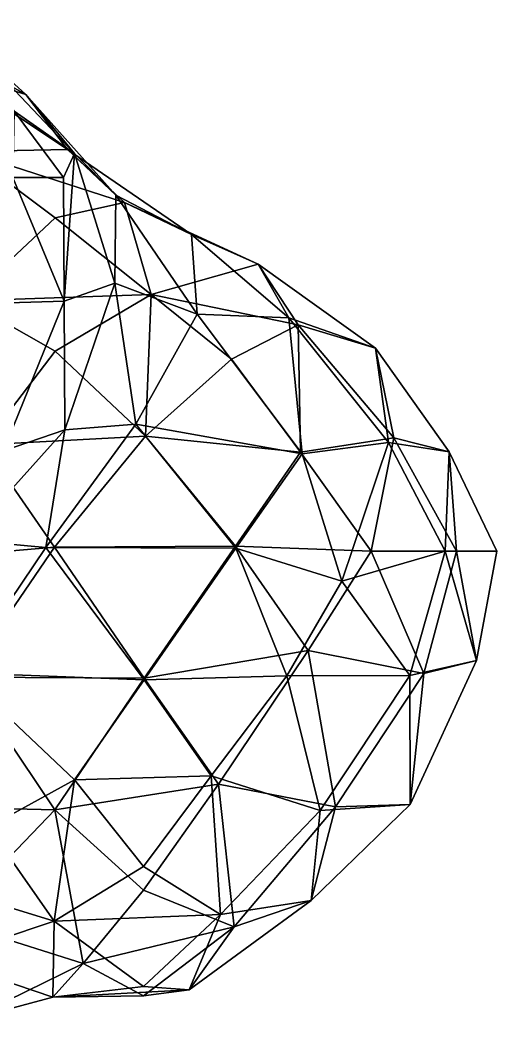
# Model space of a CAD drawing. Extents: x 290083 to 295691, y 4553739 to 4561622.
# Drawn here: x 295622.8 to 295691, y 4558875.5 to 4559018.6 of the extents above; entities that cross this region are included whole.
import ezdxf

# ---------------------------------------------------------------- set-up
doc = ezdxf.new("R2010")
doc.units = 0
doc.layers.add('Au_ppm_Pref_-_0_3', color=7, linetype='CONTINUOUS')

msp = doc.modelspace()

# ---------------------------------------------------------------- linework, layer by layer
at = {"layer": 'Au_ppm_Pref_-_0_3'}
for points in [[(295612.68, 4559011.32, 1964.64), (295604.58, 4559018.56, 1959.9), (295623.68, 4559007.89, 1959.98)], [(295616.12, 4559014.78, 1954.07), (295623.68, 4559007.89, 1959.98), (295604.58, 4559018.56, 1959.9)], [(295622.02, 4559005.54, 1948.1), (295630.64, 4558999.45, 1953.72), (295616.12, 4559014.78, 1954.07)], [(295616.12, 4559014.78, 1954.07), (295630.64, 4558999.45, 1953.72), (295623.68, 4559007.89, 1959.98)], [(295629.64, 4559000.04, 1965.32), (295615.18, 4558999.73, 1972.05), (295612.68, 4559011.32, 1964.64)], [(295612.68, 4559011.32, 1964.64), (295623.68, 4559007.89, 1959.98), (295629.64, 4559000.04, 1965.32)], [(295636.53, 4558993.48, 1959.66), (295629.64, 4559000.04, 1965.32), (295623.68, 4559007.89, 1959.98)], [(295636.53, 4558993.48, 1959.66), (295623.68, 4559007.89, 1959.98), (295630.64, 4558999.45, 1953.72)], [(295629.05, 4558996.01, 1948.1), (295622.02, 4559005.54, 1948.1), (295621.81, 4558996.01, 1945.02)], [(295622.02, 4559005.54, 1948.1), (295629.05, 4558996.01, 1948.1), (295630.64, 4558999.45, 1953.72)], [(295637.77, 4558992.47, 1971.64), (295615.18, 4558999.73, 1972.05), (295629.64, 4559000.04, 1965.32)], [(295637.77, 4558992.47, 1971.64), (295627.88, 4558990.26, 1975.88), (295615.18, 4558999.73, 1972.05)], [(295627.88, 4558990.26, 1975.88), (295615.2, 4558978.4, 1977.89), (295615.18, 4558999.73, 1972.05)], [(295629.16, 4558978.35, 1947.76), (295630.64, 4558999.45, 1953.72), (295629.05, 4558996.01, 1948.1)], [(295630.64, 4558999.45, 1953.72), (295629.16, 4558978.35, 1947.76), (295636.38, 4558980.92, 1954.55)], [(295629.64, 4559000.04, 1965.32), (295647.33, 4558987.89, 1965.92), (295637.77, 4558992.47, 1971.64)], [(295636.53, 4558993.48, 1959.66), (295647.33, 4558987.89, 1965.92), (295629.64, 4559000.04, 1965.32)], [(295636.53, 4558993.48, 1959.66), (295630.64, 4558999.45, 1953.72), (295636.38, 4558980.92, 1954.55)], [(295614.78, 4558977.91, 1943.61), (295629.16, 4558978.35, 1947.76), (295621.81, 4558996.01, 1945.02)], [(295621.81, 4558996.01, 1945.02), (295629.16, 4558978.35, 1947.76), (295629.05, 4558996.01, 1948.1)], [(295648.15, 4558976.48, 1961.32), (295636.53, 4558993.48, 1959.66), (295636.38, 4558980.92, 1954.55)], [(295647.33, 4558987.89, 1965.92), (295636.53, 4558993.48, 1959.66), (295648.15, 4558976.48, 1961.32)], [(295637.77, 4558992.47, 1971.64), (295641.6, 4558979.31, 1978.42), (295627.88, 4558990.26, 1975.88)], [(295637.77, 4558992.47, 1971.64), (295647.33, 4558987.89, 1965.92), (295656.89, 4558983.61, 1971.72)], [(295637.77, 4558992.47, 1971.64), (295656.89, 4558983.61, 1971.72), (295641.6, 4558979.31, 1978.42)], [(295627.88, 4558990.26, 1975.88), (295641.6, 4558979.31, 1978.42), (295615.2, 4558978.4, 1977.89)], [(295661.26, 4558975.94, 1966.91), (295656.89, 4558983.61, 1971.72), (295647.33, 4558987.89, 1965.92)], [(295661.26, 4558975.94, 1966.91), (295647.33, 4558987.89, 1965.92), (295648.15, 4558976.48, 1961.32)], [(295662.57, 4558974.93, 1976.33), (295641.6, 4558979.31, 1978.42), (295656.89, 4558983.61, 1971.72)], [(295661.26, 4558975.94, 1966.91), (295673.62, 4558971.61, 1971.86), (295656.89, 4558983.61, 1971.72)], [(295662.57, 4558974.93, 1976.33), (295656.89, 4558983.61, 1971.72), (295673.62, 4558971.61, 1971.86)], [(295629.16, 4558978.35, 1947.76), (295629.26, 4558959.94, 1954.07), (295636.38, 4558980.92, 1954.55)], [(295639.4, 4558960.76, 1959.8), (295636.38, 4558980.92, 1954.55), (295629.26, 4558959.94, 1954.07)], [(295639.4, 4558960.76, 1959.8), (295648.15, 4558976.48, 1961.32), (295636.38, 4558980.92, 1954.55)], [(295627.88, 4558971.21, 1981.41), (295615.2, 4558978.4, 1977.89), (295641.6, 4558979.31, 1978.42)], [(295640.8, 4558959.02, 1981.78), (295627.88, 4558971.21, 1981.41), (295641.6, 4558979.31, 1978.42)], [(295653.07, 4558970.03, 1981.01), (295640.8, 4558959.02, 1981.78), (295641.6, 4558979.31, 1978.42)], [(295662.57, 4558974.93, 1976.33), (295653.07, 4558970.03, 1981.01), (295641.6, 4558979.31, 1978.42)], [(295614.78, 4558977.91, 1943.61), (295620.48, 4558956.93, 1946.93), (295629.16, 4558978.35, 1947.76)], [(295617.65, 4558957.78, 1981.75), (295615.2, 4558978.4, 1977.89), (295627.88, 4558971.21, 1981.41)], [(295620.48, 4558956.93, 1946.93), (295629.26, 4558959.94, 1954.07), (295629.16, 4558978.35, 1947.76)], [(295639.4, 4558960.76, 1959.8), (295663.16, 4558956.5, 1962.45), (295648.15, 4558976.48, 1961.32)], [(295661.26, 4558975.94, 1966.91), (295648.15, 4558976.48, 1961.32), (295663.16, 4558956.5, 1962.45)], [(295661.26, 4558975.94, 1966.91), (295675.48, 4558958.13, 1966.6), (295673.62, 4558971.61, 1971.86)], [(295661.26, 4558975.94, 1966.91), (295663.16, 4558956.5, 1962.45), (295675.48, 4558958.13, 1966.6)], [(295662.57, 4558974.93, 1976.33), (295662.94, 4558956.72, 1981.23), (295653.07, 4558970.03, 1981.01)], [(295662.57, 4558974.93, 1976.33), (295676.28, 4558958.78, 1977.24), (295662.94, 4558956.72, 1981.23)], [(295662.57, 4558974.93, 1976.33), (295673.62, 4558971.61, 1971.86), (295676.28, 4558958.78, 1977.24)], [(295640.8, 4558959.02, 1981.78), (295617.65, 4558957.78, 1981.75), (295627.88, 4558971.21, 1981.41)], [(295675.48, 4558958.13, 1966.6), (295684.16, 4558956.77, 1971.86), (295673.62, 4558971.61, 1971.86)], [(295684.16, 4558956.77, 1971.86), (295676.28, 4558958.78, 1977.24), (295673.62, 4558971.61, 1971.86)], [(295662.94, 4558956.72, 1981.23), (295640.8, 4558959.02, 1981.78), (295653.07, 4558970.03, 1981.01)], [(295639.4, 4558960.76, 1959.8), (295626.55, 4558943.11, 1960.43), (295653.68, 4558943.01, 1962.19)], [(295639.4, 4558960.76, 1959.8), (295629.26, 4558959.94, 1954.07), (295626.55, 4558943.11, 1960.43)], [(295653.68, 4558943.01, 1962.19), (295663.16, 4558956.5, 1962.45), (295639.4, 4558960.76, 1959.8)], [(295629.26, 4558959.94, 1954.07), (295620.48, 4558956.93, 1946.93), (295615.08, 4558944.15, 1953.79)], [(295626.55, 4558943.11, 1960.43), (295629.26, 4558959.94, 1954.07), (295615.08, 4558944.15, 1953.79)], [(295640.8, 4558959.02, 1981.78), (295627.77, 4558943.13, 1982.02), (295617.65, 4558957.78, 1981.75)], [(295653.62, 4558943.31, 1981.7), (295627.77, 4558943.13, 1982.02), (295640.8, 4558959.02, 1981.78)], [(295653.62, 4558943.31, 1981.7), (295640.8, 4558959.02, 1981.78), (295662.94, 4558956.72, 1981.23)], [(295676.28, 4558958.78, 1977.24), (295673.02, 4558942.56, 1981.26), (295662.94, 4558956.72, 1981.23)], [(295676.28, 4558958.78, 1977.24), (295685.22, 4558942.56, 1976.73), (295673.02, 4558942.56, 1981.26)], [(295684.16, 4558956.77, 1971.86), (295685.22, 4558942.56, 1976.73), (295676.28, 4558958.78, 1977.24)], [(295627.77, 4558943.13, 1982.02), (295601.71, 4558940.9, 1981.81), (295617.65, 4558957.78, 1981.75)], [(295675.48, 4558958.13, 1966.6), (295663.16, 4558956.5, 1962.45), (295668.82, 4558938.27, 1963.01)], [(295683.58, 4558942.56, 1967.09), (295675.48, 4558958.13, 1966.6), (295668.82, 4558938.27, 1963.01)], [(295683.58, 4558942.56, 1967.09), (295684.16, 4558956.77, 1971.86), (295675.48, 4558958.13, 1966.6)], [(295653.62, 4558943.31, 1981.7), (295662.94, 4558956.72, 1981.23), (295673.02, 4558942.56, 1981.26)], [(295653.68, 4558943.01, 1962.19), (295668.82, 4558938.27, 1963.01), (295663.16, 4558956.5, 1962.45)], [(295683.58, 4558942.56, 1967.09), (295691, 4558942.56, 1971.86), (295684.16, 4558956.77, 1971.86)], [(295684.16, 4558956.77, 1971.86), (295691, 4558942.56, 1971.86), (295685.22, 4558942.56, 1976.73)], [(295627.77, 4558943.13, 1982.02), (295615.04, 4558924.57, 1982.49), (295601.71, 4558940.9, 1981.81)], [(295626.55, 4558943.11, 1960.43), (295615.08, 4558944.15, 1953.79), (295614.45, 4558925.19, 1960.93)], [(295640.61, 4558924.17, 1962.45), (295626.55, 4558943.11, 1960.43), (295614.45, 4558925.19, 1960.93)], [(295640.6, 4558924.42, 1981.89), (295615.04, 4558924.57, 1982.49), (295627.77, 4558943.13, 1982.02)], [(295640.61, 4558924.17, 1962.45), (295653.68, 4558943.01, 1962.19), (295626.55, 4558943.11, 1960.43)], [(295640.6, 4558924.42, 1981.89), (295627.77, 4558943.13, 1982.02), (295653.62, 4558943.31, 1981.7)], [(295640.6, 4558924.42, 1981.89), (295653.62, 4558943.31, 1981.7), (295664.01, 4558928.38, 1981.74)], [(295664.01, 4558928.38, 1981.74), (295653.62, 4558943.31, 1981.7), (295673.02, 4558942.56, 1981.26)], [(295640.61, 4558924.17, 1962.45), (295660.95, 4558924.74, 1962.2), (295653.68, 4558943.01, 1962.19)], [(295653.68, 4558943.01, 1962.19), (295660.95, 4558924.74, 1962.2), (295668.82, 4558938.27, 1963.01)], [(295664.01, 4558928.38, 1981.74), (295673.02, 4558942.56, 1981.26), (295680.53, 4558925.1, 1978.06)], [(295683.58, 4558942.56, 1967.09), (295668.82, 4558938.27, 1963.01), (295678.54, 4558924.79, 1965.91)], [(295673.02, 4558942.56, 1981.26), (295685.22, 4558942.56, 1976.73), (295680.53, 4558925.1, 1978.06)], [(295683.58, 4558942.56, 1967.09), (295678.54, 4558924.79, 1965.91), (295688.06, 4558926.95, 1971.86)], [(295688.06, 4558926.95, 1971.86), (295680.53, 4558925.1, 1978.06), (295685.22, 4558942.56, 1976.73)], [(295683.58, 4558942.56, 1967.09), (295688.06, 4558926.95, 1971.86), (295691, 4558942.56, 1971.86)], [(295688.06, 4558926.95, 1971.86), (295685.22, 4558942.56, 1976.73), (295691, 4558942.56, 1971.86)], [(295660.95, 4558924.74, 1962.2), (295678.54, 4558924.79, 1965.91), (295668.82, 4558938.27, 1963.01)], [(295640.6, 4558924.42, 1981.89), (295664.01, 4558928.38, 1981.74), (295651.21, 4558909.23, 1982.08)], [(295651.21, 4558909.23, 1982.08), (295664.01, 4558928.38, 1981.74), (295667.91, 4558906, 1979.23)], [(295664.01, 4558928.38, 1981.74), (295680.53, 4558925.1, 1978.06), (295667.91, 4558906, 1979.23)], [(295678.54, 4558924.79, 1965.91), (295678.59, 4558906.36, 1971.86), (295688.06, 4558926.95, 1971.86)], [(295680.53, 4558925.1, 1978.06), (295688.06, 4558926.95, 1971.86), (295678.59, 4558906.36, 1971.86)], [(295602.2, 4558906.19, 1983.48), (295615.04, 4558924.57, 1982.49), (295627.83, 4558905.58, 1982.1)], [(295640.61, 4558924.17, 1962.45), (295614.45, 4558925.19, 1960.93), (295630.63, 4558909.88, 1962.26)], [(295614.45, 4558925.19, 1960.93), (295618.29, 4558903.12, 1963.23), (295630.63, 4558909.88, 1962.26)], [(295640.6, 4558924.42, 1981.89), (295627.83, 4558905.58, 1982.1), (295615.04, 4558924.57, 1982.49)], [(295640.61, 4558924.17, 1962.45), (295650.17, 4558910.43, 1962.51), (295660.95, 4558924.74, 1962.2)], [(295660.95, 4558924.74, 1962.2), (295650.17, 4558910.43, 1962.51), (295665.73, 4558905.46, 1965.39)], [(295660.95, 4558924.74, 1962.2), (295665.73, 4558905.46, 1965.39), (295678.54, 4558924.79, 1965.91)], [(295665.73, 4558905.46, 1965.39), (295678.59, 4558906.36, 1971.86), (295678.54, 4558924.79, 1965.91)], [(295667.91, 4558906, 1979.23), (295680.53, 4558925.1, 1978.06), (295678.59, 4558906.36, 1971.86)], [(295640.6, 4558924.42, 1981.89), (295651.21, 4558909.23, 1982.08), (295627.83, 4558905.58, 1982.1)], [(295640.61, 4558924.17, 1962.45), (295630.63, 4558909.88, 1962.26), (295650.17, 4558910.43, 1962.51)], [(295650.17, 4558910.43, 1962.51), (295630.63, 4558909.88, 1962.26), (295640.47, 4558897.48, 1962.77)], [(295651.48, 4558890.61, 1966.51), (295650.17, 4558910.43, 1962.51), (295640.47, 4558897.48, 1962.77)], [(295650.17, 4558910.43, 1962.51), (295651.48, 4558890.61, 1966.51), (295665.73, 4558905.46, 1965.39)], [(295630.63, 4558909.88, 1962.26), (295618.29, 4558903.12, 1963.23), (295627.75, 4558889.66, 1966.15)], [(295627.75, 4558889.66, 1966.15), (295640.47, 4558897.48, 1962.77), (295630.63, 4558909.88, 1962.26)], [(295640.47, 4558894.08, 1982.08), (295627.83, 4558905.58, 1982.1), (295651.21, 4558909.23, 1982.08)], [(295640.47, 4558894.08, 1982.08), (295651.21, 4558909.23, 1982.08), (295653.45, 4558888.82, 1977.74)], [(295651.21, 4558909.23, 1982.08), (295667.91, 4558906, 1979.23), (295653.45, 4558888.82, 1977.74)], [(295612.59, 4558889.72, 1982.67), (295602.2, 4558906.19, 1983.48), (295627.83, 4558905.58, 1982.1)], [(295667.91, 4558906, 1979.23), (295664.44, 4558892.61, 1971.51), (295653.45, 4558888.82, 1977.74)], [(295667.91, 4558906, 1979.23), (295678.59, 4558906.36, 1971.86), (295664.44, 4558892.61, 1971.51)], [(295665.73, 4558905.46, 1965.39), (295664.44, 4558892.61, 1971.51), (295678.59, 4558906.36, 1971.86)], [(295631.88, 4558883.59, 1979.57), (295612.59, 4558889.72, 1982.67), (295627.83, 4558905.58, 1982.1)], [(295640.47, 4558894.08, 1982.08), (295631.88, 4558883.59, 1979.57), (295627.83, 4558905.58, 1982.1)], [(295665.73, 4558905.46, 1965.39), (295651.48, 4558890.61, 1966.51), (295664.44, 4558892.61, 1971.51)], [(295605.74, 4558896.44, 1966.92), (295627.75, 4558889.66, 1966.15), (295618.29, 4558903.12, 1963.23)], [(295627.75, 4558889.66, 1966.15), (295651.48, 4558890.61, 1966.51), (295640.47, 4558897.48, 1962.77)], [(295605.74, 4558896.44, 1966.92), (295611.48, 4558884.21, 1970.27), (295627.75, 4558889.66, 1966.15)], [(295631.88, 4558883.59, 1979.57), (295640.47, 4558894.08, 1982.08), (295653.45, 4558888.82, 1977.74)], [(295664.44, 4558892.61, 1971.51), (295647.04, 4558879.82, 1971.86), (295653.45, 4558888.82, 1977.74)], [(295647.04, 4558879.82, 1971.86), (295664.44, 4558892.61, 1971.51), (295651.48, 4558890.61, 1966.51)], [(295627.75, 4558889.66, 1966.15), (295640.47, 4558880.33, 1968.93), (295651.48, 4558890.61, 1966.51)], [(295647.04, 4558879.82, 1971.86), (295651.48, 4558890.61, 1966.51), (295640.47, 4558880.33, 1968.93)], [(295627.53, 4558878.79, 1972.73), (295627.75, 4558889.66, 1966.15), (295611.48, 4558884.21, 1970.27)], [(295615.46, 4558875.52, 1977.29), (295612.59, 4558889.72, 1982.67), (295631.88, 4558883.59, 1979.57)], [(295627.75, 4558889.66, 1966.15), (295627.53, 4558878.79, 1972.73), (295640.47, 4558880.33, 1968.93)], [(295640.47, 4558878.97, 1975.23), (295631.88, 4558883.59, 1979.57), (295653.45, 4558888.82, 1977.74)], [(295647.04, 4558879.82, 1971.86), (295640.47, 4558878.97, 1975.23), (295653.45, 4558888.82, 1977.74)], [(295627.53, 4558878.79, 1972.73), (295611.48, 4558884.21, 1970.27), (295615.46, 4558875.52, 1977.29)], [(295627.53, 4558878.79, 1972.73), (295615.46, 4558875.52, 1977.29), (295631.88, 4558883.59, 1979.57)], [(295627.53, 4558878.79, 1972.73), (295631.88, 4558883.59, 1979.57), (295640.47, 4558878.97, 1975.23)], [(295627.53, 4558878.79, 1972.73), (295647.04, 4558879.82, 1971.86), (295640.47, 4558880.33, 1968.93)], [(295627.53, 4558878.79, 1972.73), (295640.47, 4558878.97, 1975.23), (295647.04, 4558879.82, 1971.86)]]:
    msp.add_3dface(points, dxfattribs=at)

doc.saveas('drawing.dxf')
